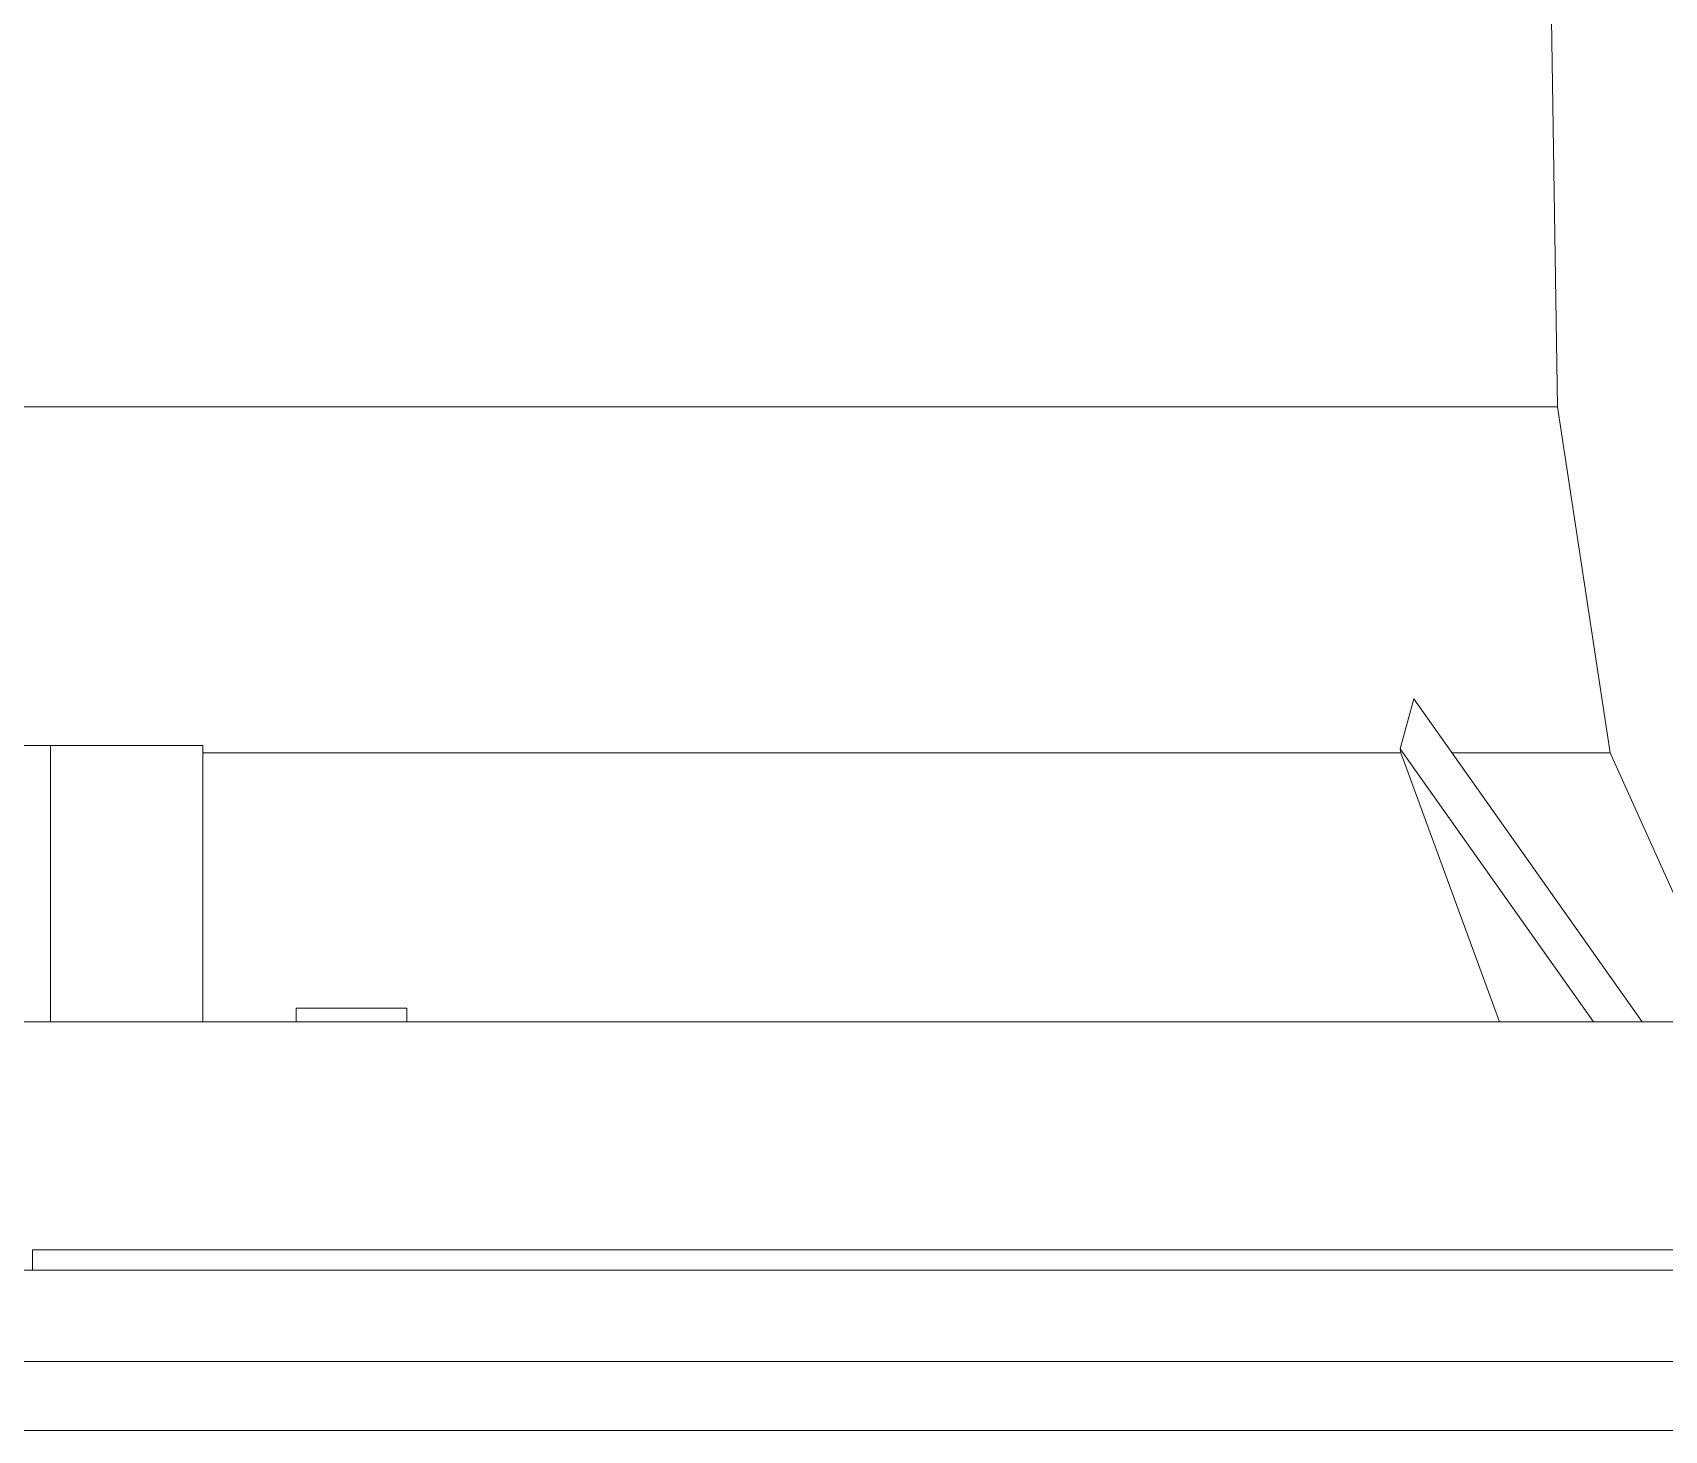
# Model space of a CAD drawing. Header units: millimetres. Extents: x 113490 to 142599, y -20467 to 115.
# Drawn here: x 125697.5 to 125815.5, y -6159.7 to -6058.6 of the extents above; entities that cross this region are included whole.
import ezdxf

# ---------------------------------------------------------------- set-up
doc = ezdxf.new("R2010")
doc.units = ezdxf.units.MM
doc.layers.add('DV1_0', color=7, linetype='Continuous')

msp = doc.modelspace()

# ---------------------------------------------------------------- linework, layer by layer
at = {"layer": 'DV1_0', "color": 7, "linetype": 'Continuous', "lineweight": 15}
for p, q in [((125807.76, -6085.69), (125806.16, -5980.14)), ((125807.76, -6085.69), (124876.76, -6085.69)), ((125811.57, -6110.72), (125807.76, -6085.69)), ((125796.38, -6110.43), (125797.36, -6106.81)), ((125797.36, -6106.81), (125813.88, -6130.18)), ((125667.96, -6110.18), (125698.79, -6110.18)), ((125698.79, -6110.18), (125709.81, -6110.18)), ((125698.79, -6110.18), (125698.79, -6130.18)), ((125709.81, -6110.18), (125709.81, -6130.18)), ((125796.42, -6110.72), (125796.38, -6110.43)), ((125796.38, -6110.43), (125810.35, -6130.18)), ((125796.42, -6110.72), (125709.81, -6110.72)), ((125803.57, -6130.18), (125796.42, -6110.72)), ((125800.12, -6110.72), (125811.57, -6110.72)), ((125820.32, -6130.18), (125811.57, -6110.72)), ((125724.56, -6129.18), (125716.56, -6129.18)), ((125716.56, -6129.18), (125716.56, -6130.18)), ((125724.56, -6130.18), (125724.56, -6129.18)), ((125839.6, -6130.18), (124845.69, -6130.18)), ((125697.5, -6146.68), (125821.82, -6146.68))]:
    msp.add_line(p, q, dxfattribs=at)
at = {"layer": 'DV1_0', "color": 7, "linetype": 'Continuous', "lineweight": 20}
for p, q in [((125697.5, -6148.14), (125697.5, -6146.68)), ((125697.5, -6148.14), (125821.82, -6148.14)), ((124784.64, -6154.76), (125899.88, -6154.76)), ((124784.64, -6159.73), (125899.88, -6159.73))]:
    msp.add_line(p, q, dxfattribs=at)
msp.add_arc((125697.3, -6135), 13.14, 229.4667, 270.8885, dxfattribs=at)

doc.saveas('drawing.dxf')
